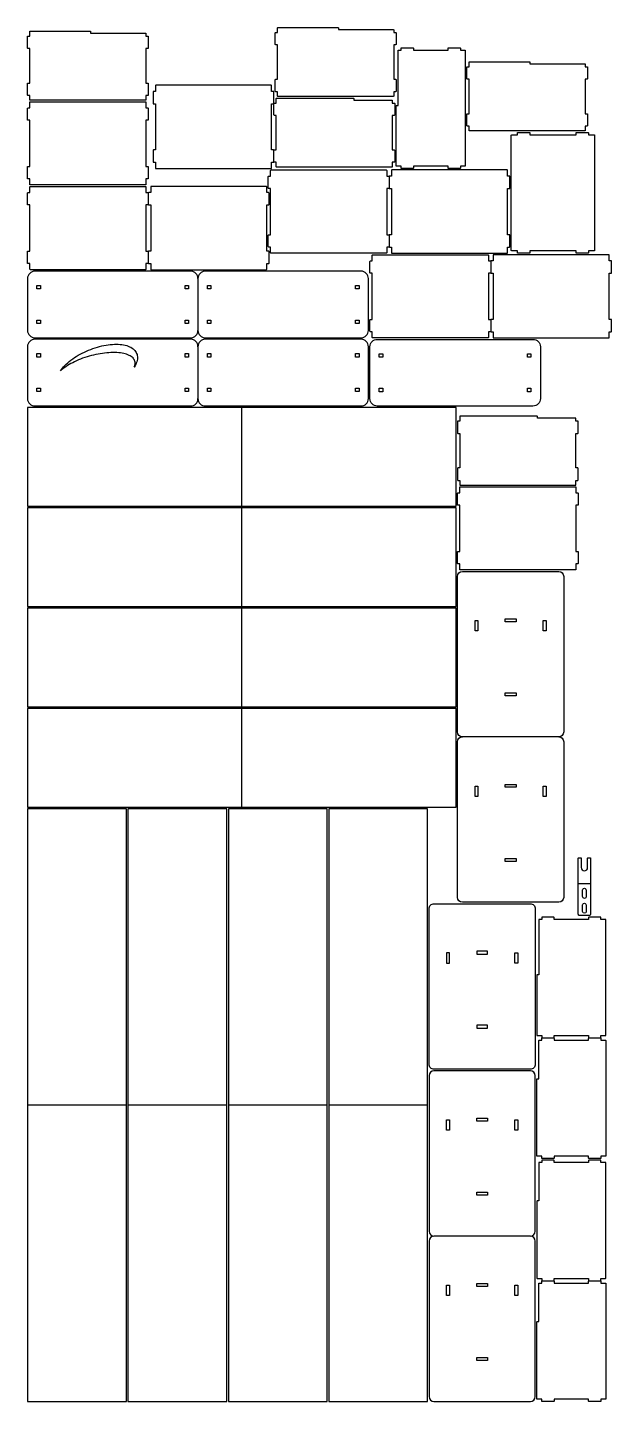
# Model space of a CAD drawing. Extents: x 325 to 1507, y 232 to 3015.
import ezdxf

# ---------------------------------------------------------------- set-up
doc = ezdxf.new("R2010")
doc.units = 0

# ---------------------------------------------------------------- blocks, each defined once
blk = doc.blocks.new('CommonPart', base_point=(815.7001, 3))
at = {"layer": '1'}
blk.add_lwpolyline([(1020.7001, 338.0001, 0.414213562), (1030.7001, 348.0001), (1030.7001, 663.0001, 0.414213562), (1020.7001, 673.0001), (825.7001, 673.0001, 0.414213562), (815.7001, 663.0001), (815.7001, 348.0001, 0.414213562), (825.7001, 338.0001)], format="xyb", dxfattribs=at)
for points in [[(857.1001, 573.5001), (857.1001, 552.5001), (851.3001, 552.5001), (851.3001, 573.5001)], [(934.2001, 576.8801), (934.2001, 570.8801), (912.2001, 570.8801), (912.2001, 576.8801)], [(995.1001, 573.5001), (995.1001, 552.5001), (989.3001, 552.5001), (989.3001, 573.5001)], [(934.2001, 426.8801), (934.2001, 420.8801), (912.2001, 420.8801), (912.2001, 426.8801)], [(857.1001, 238.5), (857.1001, 217.5), (851.3001, 217.5), (851.3001, 238.5)], [(934.2001, 241.88), (934.2001, 235.88), (912.2001, 235.88), (912.2001, 241.88)], [(995.1001, 238.5), (995.1001, 217.5), (989.3001, 217.5), (989.3001, 238.5)], [(934.2001, 91.88), (934.2001, 85.88), (912.2001, 85.88), (912.2001, 91.88)]]:
    blk.add_lwpolyline(points, close=True, dxfattribs=at)
blk.add_lwpolyline([(1020.7001, 338), (825.7001, 338, 0.414213562), (815.7001, 328), (815.7001, 13, 0.414213562), (825.7001, 3), (1020.7001, 3, 0.414213562), (1030.7001, 13), (1030.7001, 328, 0.414213562)], format="xyb", close=True, dxfattribs=at)
blk = doc.blocks.new('CommonPart1977492453', base_point=(1033.6993, 3))
at = {"layer": '1'}
blk.add_lwpolyline([(1162.6993, 247.5001, 0.414213562), (1163.6993, 248.5001), (1163.6993, 252.2501), (1172.6993, 252.2501, 0.414213562), (1173.6993, 253.2501), (1173.6993, 486.2501, 0.414213562), (1172.6993, 487.2501), (1163.6993, 487.2501), (1163.6993, 491.0001, 0.414213562), (1162.6993, 492.0001), (1139.6993, 492.0001, 0.414213562), (1138.6993, 491.0001), (1138.6993, 487.2501), (1068.6993, 487.2501), (1068.6993, 491.0001, 0.414213562), (1067.6993, 492.0001), (1044.6993, 492.0001, 0.414213562), (1043.6993, 491.0001), (1043.6993, 487.2501), (1038.6993, 487.2501, 0.414213562), (1037.6993, 486.2501), (1037.6993, 409.2501), (1034.6993, 409.2501, 0.414213562), (1033.6993, 408.2501), (1033.6993, 253.2501, 0.414213562), (1034.6993, 252.2501), (1043.6993, 252.2501), (1043.6993, 248.5001, 0.414213562), (1044.6993, 247.5001), (1067.6993, 247.5001, 0.414213562), (1068.6993, 248.5001), (1068.6993, 252.2501), (1138.6993, 252.2501), (1138.6993, 248.5001, 0.414213562), (1139.6993, 247.5001)], format="xyb", close=True, dxfattribs=at)
for points in [[(1162.6993, 247.5, -0.414213562), (1163.6993, 246.5), (1163.6993, 242.75), (1172.6993, 242.75, -0.414213562), (1173.6993, 241.75), (1173.6993, 8.75, -0.414213562), (1172.6993, 7.75), (1163.6993, 7.75), (1163.6993, 4, -0.414213562), (1162.6993, 3), (1139.6993, 3, -0.414213562), (1138.6993, 4), (1138.6993, 7.75), (1068.6993, 7.75), (1068.6993, 4, -0.414213562), (1067.6993, 3), (1044.6993, 3, -0.414213562), (1043.6993, 4), (1043.6993, 7.75), (1034.6993, 7.75, -0.414213562), (1033.6993, 8.75), (1033.6993, 163.75, -0.414213562), (1034.6993, 164.75), (1037.6993, 164.75), (1037.6993, 241.75, -0.414213562), (1038.6993, 242.75), (1043.6993, 242.75), (1043.6993, 246.5, -0.414213562), (1044.6993, 247.5)], [(1067.6993, 247.5, -0.414213562), (1068.6993, 246.5), (1068.6993, 242.75), (1138.6993, 242.75), (1138.6993, 246.5, -0.414213562), (1139.6993, 247.5)]]:
    blk.add_lwpolyline(points, format="xyb", dxfattribs=at)
blk = doc.blocks.new('Part628409380')
at = {"layer": '1'}
blk.add_lwpolyline([(1200.3, 200), (0, 200), (0, 0), (1200.3, 0)], close=True, dxfattribs=at)
at = {"layer": '2'}
blk.add_lwpolyline([(600.1, 0), (600.1, 200)], dxfattribs=at)
blk = doc.blocks.new('Part710193363')
at = {"layer": '1'}
blk.add_lwpolyline([(1200.3, 200), (0, 200), (0, 0), (1200.3, 0)], close=True, dxfattribs=at)
at = {"layer": '2'}
blk.add_lwpolyline([(600.1, 0), (600.1, 200)], dxfattribs=at)
blk = doc.blocks.new('Part1386276188')
at = {"layer": '1'}
blk.add_lwpolyline([(1200.3, 200), (0, 200), (0, 0), (1200.3, 0)], close=True, dxfattribs=at)
at = {"layer": '2'}
blk.add_lwpolyline([(600.1, 0), (600.1, 200)], dxfattribs=at)
blk = doc.blocks.new('Part1578087288')
at = {"layer": '1'}
blk.add_lwpolyline([(1200.3, 200), (0, 200), (0, 0), (1200.3, 0)], close=True, dxfattribs=at)
at = {"layer": '2'}
blk.add_lwpolyline([(600.1, 0), (600.1, 200)], dxfattribs=at)
blk = doc.blocks.new('Part1197400340', base_point=(-107.5, -167.5))
at = {"layer": '1'}
blk.add_lwpolyline([(107.5, 157.5), (107.5, -157.5, -0.4142136), (97.5, -167.5), (-97.5, -167.5, -0.4142136), (-107.5, -157.5), (-107.5, 157.5, -0.4142136), (-97.5, 167.5), (97.5, 167.5, -0.4142136)], format="xyb", close=True, dxfattribs=at)
for points in [[(-66.1, 68), (-71.9, 68), (-71.9, 47), (-66.1, 47)], [(11, 71.38), (-11, 71.38), (-11, 65.38), (11, 65.38)], [(71.9, 68), (71.9, 47), (66.1, 47), (66.1, 68)], [(11, -78.62), (-11, -78.62), (-11, -84.62), (11, -84.62)]]:
    blk.add_lwpolyline(points, close=True, dxfattribs=at)
blk = doc.blocks.new('CommonPart654920574', base_point=(1033.6993, 495.0001))
at = {"layer": '1'}
blk.add_lwpolyline([(1162.6993, 739.5002, 0.414213562), (1163.6993, 740.5002), (1163.6993, 744.2502), (1172.6993, 744.2502, 0.414213562), (1173.6993, 745.2502), (1173.6993, 978.2502, 0.414213562), (1172.6993, 979.2502), (1163.6993, 979.2502), (1163.6993, 983.0002, 0.414213562), (1162.6993, 984.0002), (1139.6993, 984.0002, 0.414213562), (1138.6993, 983.0002), (1138.6993, 979.2502), (1068.6993, 979.2502), (1068.6993, 983.0002, 0.414213562), (1067.6993, 984.0002), (1044.6993, 984.0002, 0.414213562), (1043.6993, 983.0002), (1043.6993, 979.2502), (1038.6993, 979.2502, 0.414213562), (1037.6993, 978.2502), (1037.6993, 867.2502), (1034.6993, 867.2502, 0.414213562), (1033.6993, 866.2502), (1033.6993, 745.2502, 0.414213562), (1034.6993, 744.2502), (1043.6993, 744.2502), (1043.6993, 740.5002, 0.414213562), (1044.6993, 739.5002), (1067.6993, 739.5002, 0.414213562), (1068.6993, 740.5002), (1068.6993, 744.2502), (1138.6993, 744.2502), (1138.6993, 740.5002, 0.414213562), (1139.6993, 739.5002)], format="xyb", close=True, dxfattribs=at)
for points in [[(1162.6993, 739.5001, -0.414213562), (1163.6993, 738.5001), (1163.6993, 734.7501), (1172.6993, 734.7501, -0.414213562), (1173.6993, 733.7501), (1173.6993, 500.7501, -0.414213562), (1172.6993, 499.7501), (1163.6993, 499.7501), (1163.6993, 496.0001, -0.414213562), (1162.6993, 495.0001), (1139.6993, 495.0001, -0.414213562), (1138.6993, 496.0001), (1138.6993, 499.7501), (1068.6993, 499.7501), (1068.6993, 496.0001, -0.414213562), (1067.6993, 495.0001), (1044.6993, 495.0001, -0.414213562), (1043.6993, 496.0001), (1043.6993, 499.7501), (1034.6993, 499.7501, -0.414213562), (1033.6993, 500.7501), (1033.6993, 655.7501, -0.414213562), (1034.6993, 656.7501), (1037.6993, 656.7501), (1037.6993, 733.7501, -0.414213562), (1038.6993, 734.7501), (1043.6993, 734.7501), (1043.6993, 738.5001, -0.414213562), (1044.6993, 739.5001)], [(1067.6993, 739.5001, -0.414213562), (1068.6993, 738.5001), (1068.6993, 734.7501), (1138.6993, 734.7501), (1138.6993, 738.5001, -0.414213562), (1139.6993, 739.5001)]]:
    blk.add_lwpolyline(points, format="xyb", dxfattribs=at)
blk = doc.blocks.new('Part12354831', base_point=(-52.2, 0))
at = {"layer": '1'}
for points in [[(65, 22), (65, 3, -0.414214), (62, 0), (-51.2, 0, -0.414214), (-52.2, 1), (-52.2, 5, -0.414214), (-51.2, 6), (-32.2, 6, 1), (-32.2, 19), (-51.2, 19, -0.414214), (-52.2, 20), (-52.2, 24, -0.414214), (-51.2, 25), (62, 25, -0.414214)], [(26.5, 16.2, -1), (26.5, 8.8), (13.5, 8.8, -1), (13.5, 16.2)], [(56.5, 16.2, -1), (56.5, 8.8), (43.5, 8.8, -1), (43.5, 16.2)]]:
    blk.add_lwpolyline(points, format="xyb", close=True, dxfattribs=at)
at = {"layer": '2'}
blk.add_line((-0.1, 0), (-0.1, 25), dxfattribs=at)
blk = doc.blocks.new('CommonPart1088110923', base_point=(873.2592, 1013.9907))
at = {"layer": '1'}
blk.add_lwpolyline([(1078.2592, 1348.9908), (883.2592, 1348.9908, -0.414213562), (873.2592, 1358.9908), (873.2592, 1673.9908, -0.414213562), (883.2592, 1683.9908), (1078.2592, 1683.9908, -0.414213562), (1088.2592, 1673.9908), (1088.2592, 1358.9908, -0.414213562)], format="xyb", close=True, dxfattribs=at)
for points in [[(991.7592, 1587.8708), (991.7592, 1581.8708), (969.7592, 1581.8708), (969.7592, 1587.8708)], [(914.6592, 1584.4908), (914.6592, 1563.4908), (908.8592, 1563.4908), (908.8592, 1584.4908)], [(1052.6592, 1584.4908), (1052.6592, 1563.4908), (1046.8592, 1563.4908), (1046.8592, 1584.4908)], [(991.7592, 1437.8708), (991.7592, 1431.8708), (969.7592, 1431.8708), (969.7592, 1437.8708)], [(991.7592, 1252.8707), (991.7592, 1246.8707), (969.7592, 1246.8707), (969.7592, 1252.8707)], [(914.6592, 1249.4907), (914.6592, 1228.4907), (908.8592, 1228.4907), (908.8592, 1249.4907)], [(1052.6592, 1249.4907), (1052.6592, 1228.4907), (1046.8592, 1228.4907), (1046.8592, 1249.4907)], [(991.7592, 1102.8707), (991.7592, 1096.8707), (969.7592, 1096.8707), (969.7592, 1102.8707)]]:
    blk.add_lwpolyline(points, close=True, dxfattribs=at)
blk.add_lwpolyline([(1078.2592, 1348.9907, -0.414213562), (1088.2592, 1338.9907), (1088.2592, 1023.9907, -0.414213562), (1078.2592, 1013.9907), (883.2592, 1013.9907, -0.414213562), (873.2592, 1023.9907), (873.2592, 1338.9907, -0.414213562), (883.2592, 1348.9907)], format="xyb", dxfattribs=at)
blk = doc.blocks.new('Part898541238')
at = {"layer": '1'}
blk.add_lwpolyline([(867.3, 200), (0, 200), (0, 0), (867.3, 0)], close=True, dxfattribs=at)
at = {"layer": '2'}
blk.add_lwpolyline([(433.6, 0), (433.6, 200)], dxfattribs=at)
blk = doc.blocks.new('Part125279635')
at = {"layer": '1'}
blk.add_lwpolyline([(867.3, 200), (0, 200), (0, 0), (867.3, 0)], close=True, dxfattribs=at)
at = {"layer": '2'}
blk.add_lwpolyline([(433.6, 0), (433.6, 200)], dxfattribs=at)
blk = doc.blocks.new('Part1530012129')
at = {"layer": '1'}
blk.add_lwpolyline([(867.3, 200), (0, 200), (0, 0), (867.3, 0)], close=True, dxfattribs=at)
at = {"layer": '2'}
blk.add_lwpolyline([(433.6, 0), (433.6, 200)], dxfattribs=at)
blk = doc.blocks.new('Part1082339689')
at = {"layer": '1'}
blk.add_lwpolyline([(867.3, 200), (0, 200), (0, 0), (867.3, 0)], close=True, dxfattribs=at)
at = {"layer": '2'}
blk.add_lwpolyline([(433.6, 0), (433.6, 200)], dxfattribs=at)
blk = doc.blocks.new('CommonPart1318882583', base_point=(695.9997, 2156.9672))
at = {"layer": '1'}
for points in [[(940.4997, 2170.4672, -0.414213562), (939.4997, 2169.4672), (935.7497, 2169.4672), (935.7497, 2157.9672, -0.414213562), (934.7497, 2156.9672), (701.7497, 2156.9672, -0.414213562), (700.7497, 2157.9672), (700.7497, 2169.4672), (696.9997, 2169.4672, -0.414213562), (695.9997, 2170.4672), (695.9997, 2193.4672, -0.414213562), (696.9997, 2194.4672), (700.7497, 2194.4672), (700.7497, 2287.9672), (696.9997, 2287.9672, -0.414213562), (695.9997, 2288.9672), (695.9997, 2311.9672, -0.414213562), (696.9997, 2312.9672), (700.7497, 2312.9672), (700.7497, 2324.4672, -0.414213562), (701.7497, 2325.4672), (934.7497, 2325.4672, -0.414213562), (935.7497, 2324.4672), (935.7497, 2312.9672), (939.4997, 2312.9672, -0.414213562), (940.4997, 2311.9672)], [(940.4997, 2288.9672, -0.414213562), (939.4997, 2287.9672), (935.7497, 2287.9672), (935.7497, 2194.4672), (939.4997, 2194.4672, -0.414213562), (940.4997, 2193.4672)]]:
    blk.add_lwpolyline(points, format="xyb", dxfattribs=at)
blk.add_lwpolyline([(940.4998, 2311.9672), (940.4998, 2288.9672, 0.414213562), (941.4998, 2287.9672), (945.2498, 2287.9672), (945.2498, 2194.4672), (941.4998, 2194.4672, 0.414213562), (940.4998, 2193.4672), (940.4998, 2170.4672, 0.414213562), (941.4998, 2169.4672), (945.2498, 2169.4672), (945.2498, 2157.9672, 0.414213562), (946.2498, 2156.9672), (1179.2498, 2156.9672, 0.414213562), (1180.2498, 2157.9672), (1180.2498, 2169.4672), (1183.9998, 2169.4672, 0.414213562), (1184.9998, 2170.4672), (1184.9998, 2193.4672, 0.414213562), (1183.9998, 2194.4672), (1180.2498, 2194.4672), (1180.2498, 2287.9672), (1183.9998, 2287.9672, 0.414213562), (1184.9998, 2288.9672), (1184.9998, 2311.9672, 0.414213562), (1183.9998, 2312.9672), (1180.2498, 2312.9672), (1180.2498, 2324.4672, 0.414213562), (1179.2498, 2325.4672), (946.2498, 2325.4672, 0.414213562), (945.2498, 2324.4672), (945.2498, 2312.9672), (941.4998, 2312.9672, 0.414213562)], format="xyb", close=True, dxfattribs=at)
blk = doc.blocks.new('CommonPart835832154', base_point=(490.2503, 2328.4672))
at = {"layer": '1'}
for points in [[(734.7503, 2341.9672, -0.414213562), (733.7503, 2340.9672), (730.0003, 2340.9672), (730.0003, 2329.4672, -0.414213562), (729.0003, 2328.4672), (496.0003, 2328.4672, -0.414213562), (495.0003, 2329.4672), (495.0003, 2340.9672), (491.2503, 2340.9672, -0.414213562), (490.2503, 2341.9672), (490.2503, 2364.9672, -0.414213562), (491.2503, 2365.9672), (495.0003, 2365.9672), (495.0003, 2459.4672), (491.2503, 2459.4672, -0.414213562), (490.2503, 2460.4672), (490.2503, 2483.4672, -0.414213562), (491.2503, 2484.4672), (495.0003, 2484.4672), (495.0003, 2495.9672, -0.414213562), (496.0003, 2496.9672), (729.0003, 2496.9672, -0.414213562), (730.0003, 2495.9672), (730.0003, 2484.4672), (733.7503, 2484.4672, -0.414213562), (734.7503, 2483.4672)], [(734.7503, 2460.4672, -0.414213562), (733.7503, 2459.4672), (730.0003, 2459.4672), (730.0003, 2365.9672), (733.7503, 2365.9672, -0.414213562), (734.7503, 2364.9672)]]:
    blk.add_lwpolyline(points, format="xyb", dxfattribs=at)
blk.add_lwpolyline([(734.7504, 2483.4672), (734.7504, 2460.4672, 0.414213562), (735.7504, 2459.4672), (739.5004, 2459.4672), (739.5004, 2365.9672), (735.7504, 2365.9672, 0.414213562), (734.7504, 2364.9672), (734.7504, 2341.9672, 0.414213562), (735.7504, 2340.9672), (739.5004, 2340.9672), (739.5004, 2329.4672, 0.414213562), (740.5004, 2328.4672), (973.5004, 2328.4672, 0.414213562), (974.5004, 2329.4672), (974.5004, 2340.9672), (978.2504, 2340.9672, 0.414213562), (979.2504, 2341.9672), (979.2504, 2364.9672, 0.414213562), (978.2504, 2365.9672), (974.5004, 2365.9672), (974.5004, 2459.4672), (978.2504, 2459.4672, 0.414213562), (979.2504, 2460.4672), (979.2504, 2483.4672, 0.414213562), (978.2504, 2484.4672), (974.5004, 2484.4672), (974.5004, 2495.9672, 0.414213562), (973.5004, 2496.9672), (740.5004, 2496.9672, 0.414213562), (739.5004, 2495.9672), (739.5004, 2484.4672), (735.7504, 2484.4672, 0.414213562)], format="xyb", close=True, dxfattribs=at)
blk = doc.blocks.new('CommonPart1204017862', base_point=(257.1768, 2499.9672))
at = {"layer": '1'}
blk.add_lwpolyline([(501.6768, 2536.4672, 0.414213562), (500.6768, 2537.4672), (496.9268, 2537.4672), (496.9268, 2630.9672), (500.6768, 2630.9672, 0.414213562), (501.6768, 2631.9672), (501.6768, 2654.9672, 0.414213562), (500.6768, 2655.9672), (496.9268, 2655.9672), (496.9268, 2667.4672, 0.414213562), (495.9268, 2668.4672), (262.9268, 2668.4672, 0.414213562), (261.9268, 2667.4672), (261.9268, 2655.9672), (258.1768, 2655.9672, 0.414213562), (257.1768, 2654.9672), (257.1768, 2631.9672, 0.414213562), (258.1768, 2630.9672), (261.9268, 2630.9672), (261.9268, 2537.4672), (258.1768, 2537.4672, 0.414213562), (257.1768, 2536.4672), (257.1768, 2513.4672, 0.414213562), (258.1768, 2512.4672), (261.9268, 2512.4672), (261.9268, 2500.9672, 0.414213562), (262.9268, 2499.9672), (495.9268, 2499.9672, 0.414213562), (496.9268, 2500.9672), (496.9268, 2512.4672), (500.6768, 2512.4672, 0.414213562), (501.6768, 2513.4672)], format="xyb", dxfattribs=at)
blk.add_lwpolyline([(501.6769, 2536.4672, -0.414213562), (502.6769, 2537.4672), (506.4269, 2537.4672), (506.4269, 2607.4672), (502.6769, 2607.4672, -0.414213562), (501.6769, 2608.4672), (501.6769, 2631.4672, -0.414213562), (502.6769, 2632.4672), (506.4269, 2632.4672), (506.4269, 2641.4672, -0.414213562), (507.4269, 2642.4672), (662.4269, 2642.4672, -0.414213562), (663.4269, 2641.4672), (663.4269, 2638.4672), (740.4269, 2638.4672, -0.414213562), (741.4269, 2637.4672), (741.4269, 2632.4672), (745.1769, 2632.4672, -0.414213562), (746.1769, 2631.4672), (746.1769, 2608.4672, -0.414213562), (745.1769, 2607.4672), (741.4269, 2607.4672), (741.4269, 2537.4672), (745.1769, 2537.4672, -0.414213562), (746.1769, 2536.4672), (746.1769, 2513.4672, -0.414213562), (745.1769, 2512.4672), (741.4269, 2512.4672), (741.4269, 2503.4672, -0.414213562), (740.4269, 2502.4672), (507.4269, 2502.4672, -0.414213562), (506.4269, 2503.4672), (506.4269, 2512.4672), (502.6769, 2512.4672, -0.414213562), (501.6769, 2513.4672)], format="xyb", close=True, dxfattribs=at)
blk = doc.blocks.new('CommonPart1787765111', base_point=(3.0001, 2295.0666))
at = {"layer": '1'}
for points in [[(247.5001, 2308.5666, -0.414213562), (246.5001, 2307.5666), (242.7501, 2307.5666), (242.7501, 2296.0666, -0.414213562), (241.7501, 2295.0666), (8.7501, 2295.0666, -0.414213562), (7.7501, 2296.0666), (7.7501, 2307.5666), (4.0001, 2307.5666, -0.414213562), (3.0001, 2308.5666), (3.0001, 2331.5666, -0.414213562), (4.0001, 2332.5666), (7.7501, 2332.5666), (7.7501, 2426.0666), (4.0001, 2426.0666, -0.414213562), (3.0001, 2427.0666), (3.0001, 2450.0666, -0.414213562), (4.0001, 2451.0666), (7.7501, 2451.0666), (7.7501, 2462.5666, -0.414213562), (8.7501, 2463.5666), (241.7501, 2463.5666, -0.414213562), (242.7501, 2462.5666), (242.7501, 2451.0666), (246.5001, 2451.0666, -0.414213562), (247.5001, 2450.0666)], [(247.5001, 2427.0666, -0.414213562), (246.5001, 2426.0666), (242.7501, 2426.0666), (242.7501, 2332.5666), (246.5001, 2332.5666, -0.414213562), (247.5001, 2331.5666)]]:
    blk.add_lwpolyline(points, format="xyb", dxfattribs=at)
blk.add_lwpolyline([(247.5002, 2450.0666), (247.5002, 2427.0666, 0.414213562), (248.5002, 2426.0666), (252.2502, 2426.0666), (252.2502, 2332.5666), (248.5002, 2332.5666, 0.414213562), (247.5002, 2331.5666), (247.5002, 2308.5666, 0.414213562), (248.5002, 2307.5666), (252.2502, 2307.5666), (252.2502, 2296.0666, 0.414213562), (253.2502, 2295.0666), (486.2502, 2295.0666, 0.414213562), (487.2502, 2296.0666), (487.2502, 2307.5666), (491.0002, 2307.5666, 0.414213562), (492.0002, 2308.5666), (492.0002, 2331.5666, 0.414213562), (491.0002, 2332.5666), (487.2502, 2332.5666), (487.2502, 2426.0666), (491.0002, 2426.0666, 0.414213562), (492.0002, 2427.0666), (492.0002, 2450.0666, 0.414213562), (491.0002, 2451.0666), (487.2502, 2451.0666), (487.2502, 2462.5666, 0.414213562), (486.2502, 2463.5666), (253.2502, 2463.5666, 0.414213562), (252.2502, 2462.5666), (252.2502, 2451.0666), (248.5002, 2451.0666, 0.414213562)], format="xyb", close=True, dxfattribs=at)

msp = doc.modelspace()

# ---------------------------------------------------------------- linework, layer by layer
at = {"layer": '1'}
for points in [[(325.4, 2878.3), (325.4, 2901.3, -0.414214), (326.4, 2902.3), (330.1, 2902.3), (330.1, 2972.3), (326.4, 2972.3, -0.414214), (325.4, 2973.3), (325.4, 2996.3, -0.414214), (326.4, 2997.3), (330.1, 2997.3), (330.1, 3006.3, -0.414214), (331.1, 3007.3), (452.1, 3007.3, -0.414214), (453.1, 3006.3), (453.1, 3003.3), (564.1, 3003.3, -0.414214), (565.1, 3002.3), (565.1, 2997.3), (568.9, 2997.3, -0.414214), (569.9, 2996.3), (569.9, 2973.3, -0.414214), (568.9, 2972.3), (565.1, 2972.3), (565.1, 2902.3), (568.9, 2902.3, -0.414214), (569.9, 2901.3), (569.9, 2878.3, -0.414214), (568.9, 2877.3), (565.1, 2877.3), (565.1, 2868.3, -0.414214), (564.1, 2867.3), (331.1, 2867.3, -0.414214), (330.1, 2868.3), (330.1, 2877.3), (326.4, 2877.3, -0.414214)], [(826.8, 2885.8), (826.8, 2908.8, -0.414214), (827.8, 2909.8), (831.5, 2909.8), (831.5, 2979.8), (827.8, 2979.8, -0.414214), (826.8, 2980.8), (826.8, 3003.8, -0.414214), (827.8, 3004.8), (831.5, 3004.8), (831.5, 3013.8, -0.414214), (832.5, 3014.8), (953.5, 3014.8, -0.414214), (954.5, 3013.8), (954.5, 3010.8), (1065.5, 3010.8, -0.414214), (1066.5, 3009.8), (1066.5, 3004.8), (1070.3, 3004.8, -0.414214), (1071.3, 3003.8), (1071.3, 2980.8, -0.414214), (1070.3, 2979.8), (1066.5, 2979.8), (1066.5, 2909.8), (1070.3, 2909.8, -0.414214), (1071.3, 2908.8), (1071.3, 2885.8, -0.414214), (1070.3, 2884.8), (1066.5, 2884.8), (1066.5, 2875.8, -0.414214), (1065.5, 2874.8), (832.5, 2874.8, -0.414214), (831.5, 2875.8), (831.5, 2884.8), (827.8, 2884.8, -0.414214)], [(1200.5, 2729.2), (1177.5, 2729.2, -0.414214), (1176.5, 2730.2), (1176.5, 2733.9), (1106.5, 2733.9), (1106.5, 2730.2, -0.414214), (1105.5, 2729.2), (1082.5, 2729.2, -0.414214), (1081.5, 2730.2), (1081.5, 2733.9), (1072.5, 2733.9, -0.414214), (1071.5, 2734.9), (1071.5, 2855.9, -0.414214), (1072.5, 2856.9), (1075.5, 2856.9), (1075.5, 2967.9, -0.414214), (1076.5, 2968.9), (1081.5, 2968.9), (1081.5, 2972.7, -0.414214), (1082.5, 2973.7), (1105.5, 2973.7, -0.414214), (1106.5, 2972.7), (1106.5, 2968.9), (1176.5, 2968.9), (1176.5, 2972.7, -0.414214), (1177.5, 2973.7), (1200.5, 2973.7, -0.414214), (1201.5, 2972.7), (1201.5, 2968.9), (1210.5, 2968.9, -0.414214), (1211.5, 2967.9), (1211.5, 2734.9, -0.414214), (1210.5, 2733.9), (1201.5, 2733.9), (1201.5, 2730.2, -0.414214)], [(1214.5, 2816.2), (1214.5, 2839.2, -0.414214), (1215.5, 2840.2), (1219.3, 2840.2), (1219.3, 2910.2), (1215.5, 2910.2, -0.414214), (1214.5, 2911.2), (1214.5, 2934.2, -0.414214), (1215.5, 2935.2), (1219.3, 2935.2), (1219.3, 2944.2, -0.414214), (1220.3, 2945.2), (1341.3, 2945.2, -0.414214), (1342.3, 2944.2), (1342.3, 2941.2), (1453.3, 2941.2, -0.414214), (1454.3, 2940.2), (1454.3, 2935.2), (1458, 2935.2, -0.414214), (1459, 2934.2), (1459, 2911.2, -0.414214), (1458, 2910.2), (1454.3, 2910.2), (1454.3, 2840.2), (1458, 2840.2, -0.414214), (1459, 2839.2), (1459, 2816.2, -0.414214), (1458, 2815.2), (1454.3, 2815.2), (1454.3, 2806.2, -0.414214), (1453.3, 2805.2), (1220.3, 2805.2, -0.414214), (1219.3, 2806.2), (1219.3, 2815.2), (1215.5, 2815.2, -0.414214)], [(569.9, 2850.8), (569.9, 2827.8, -0.414214), (568.9, 2826.8), (565.1, 2826.8), (565.1, 2733.3), (568.9, 2733.3, -0.414214), (569.9, 2732.3), (569.9, 2709.3, -0.414214), (568.9, 2708.3), (565.1, 2708.3), (565.1, 2696.8, -0.414214), (564.1, 2695.8), (331.1, 2695.8, -0.414214), (330.1, 2696.8), (330.1, 2708.3), (326.4, 2708.3, -0.414214), (325.4, 2709.3), (325.4, 2732.3, -0.414214), (326.4, 2733.3), (330.1, 2733.3), (330.1, 2826.8), (326.4, 2826.8, -0.414214), (325.4, 2827.8), (325.4, 2850.8, -0.414214), (326.4, 2851.8), (330.1, 2851.8), (330.1, 2863.3, -0.414214), (331.1, 2864.3), (564.1, 2864.3, -0.414214), (565.1, 2863.3), (565.1, 2851.8), (568.9, 2851.8, -0.414214)], [(1459.6, 2557.7), (1436.6, 2557.7, -0.414214), (1435.6, 2558.7), (1435.6, 2562.4), (1342.1, 2562.4), (1342.1, 2558.7, -0.414214), (1341.1, 2557.7), (1318.1, 2557.7, -0.414214), (1317.1, 2558.7), (1317.1, 2562.4), (1305.6, 2562.4, -0.414214), (1304.6, 2563.4), (1304.6, 2796.4, -0.414214), (1305.6, 2797.4), (1317.1, 2797.4), (1317.1, 2801.2, -0.414214), (1318.1, 2802.2), (1341.1, 2802.2, -0.414214), (1342.1, 2801.2), (1342.1, 2797.4), (1435.6, 2797.4), (1435.6, 2801.2, -0.414214), (1436.6, 2802.2), (1459.6, 2802.2, -0.414214), (1460.6, 2801.2), (1460.6, 2797.4), (1472.1, 2797.4, -0.414214), (1473.1, 2796.4), (1473.1, 2563.4, -0.414214), (1472.1, 2562.4), (1460.6, 2562.4), (1460.6, 2558.7, -0.414214)], [(670.4, 2506.3), (670.4, 2401.3, 0.414213), (685.4, 2386.3), (1000.4, 2386.3, 0.414214), (1015.4, 2401.3), (1015.4, 2506.3, 0.414214), (1000.4, 2521.3), (685.4, 2521.3, 0.414214)], [(670.4, 2368.3), (670.4, 2263.3, 0.414213), (685.4, 2248.3), (1000.4, 2248.3, 0.414214), (1015.4, 2263.3), (1015.4, 2368.3, 0.414214), (1000.4, 2383.3), (685.4, 2383.3, 0.414214)], [(1363.4, 2368.2), (1363.4, 2263.2, -0.414214), (1348.4, 2248.2), (1033.4, 2248.2, -0.414214), (1018.4, 2263.2), (1018.4, 2368.2, -0.414214), (1033.4, 2383.2), (1348.4, 2383.2, -0.414214)], [(1195.6, 2098.7, 0.414214), (1196.6, 2097.7), (1200.4, 2097.7), (1200.4, 2088.7, 0.414214), (1201.4, 2087.7), (1434.4, 2087.7, 0.414214), (1435.4, 2088.7), (1435.4, 2097.7), (1439.1, 2097.7, 0.414214), (1440.1, 2098.7), (1440.1, 2121.7, 0.414214), (1439.1, 2122.7), (1435.4, 2122.7), (1435.4, 2192.7), (1439.1, 2192.7, 0.414214), (1440.1, 2193.7), (1440.1, 2216.7, 0.414214), (1439.1, 2217.7), (1435.4, 2217.7), (1435.4, 2222.7, 0.414214), (1434.4, 2223.7), (1357.4, 2223.7), (1357.4, 2226.7, 0.414214), (1356.4, 2227.7), (1201.4, 2227.7, 0.414214), (1200.4, 2226.7), (1200.4, 2217.7), (1196.6, 2217.7, 0.414214), (1195.6, 2216.7), (1195.6, 2193.7, 0.414214), (1196.6, 2192.7), (1200.4, 2192.7), (1200.4, 2122.7), (1196.6, 2122.7, 0.414214), (1195.6, 2121.7)], [(1440.1, 2071.2), (1440.1, 2048.2, -0.414214), (1439.1, 2047.2), (1435.4, 2047.2), (1435.4, 1953.7), (1439.1, 1953.7, -0.414214), (1440.1, 1952.7), (1440.1, 1929.7, -0.414214), (1439.1, 1928.7), (1435.4, 1928.7), (1435.4, 1917.2, -0.414214), (1434.4, 1916.2), (1201.4, 1916.2, -0.414214), (1200.4, 1917.2), (1200.4, 1928.7), (1196.6, 1928.7, -0.414214), (1195.6, 1929.7), (1195.6, 1952.7, -0.414214), (1196.6, 1953.7), (1200.4, 1953.7), (1200.4, 2047.2), (1196.6, 2047.2, -0.414214), (1195.6, 2048.2), (1195.6, 2071.2, -0.414214), (1196.6, 2072.2), (1200.4, 2072.2), (1200.4, 2083.7, -0.414214), (1201.4, 2084.7), (1434.4, 2084.7, -0.414214), (1435.4, 2083.7), (1435.4, 2072.2), (1439.1, 2072.2, -0.414214)]]:
    msp.add_lwpolyline(points, format="xyb", close=True, dxfattribs=at)
for points in [[(670.4, 2506.3, 0.414214), (655.4, 2521.3), (340.4, 2521.3, 0.414214), (325.4, 2506.3), (325.4, 2401.3, 0.414214), (340.4, 2386.3), (655.4, 2386.3, 0.414214), (670.4, 2401.3)], [(670.4, 2368.3, 0.414214), (655.4, 2383.3), (340.4, 2383.3, 0.414214), (325.4, 2368.3), (325.4, 2263.3, 0.414214), (340.4, 2248.3), (655.4, 2248.3, 0.414214), (670.4, 2263.3)]]:
    msp.add_lwpolyline(points, format="xyb", dxfattribs=at)
for points in [[(351.4, 2492.3), (351.4, 2485.3), (344.4, 2485.3), (344.4, 2492.3)], [(651.4, 2492.3), (651.4, 2485.3), (644.4, 2485.3), (644.4, 2492.3)], [(696.4, 2492.3), (696.4, 2485.3), (689.4, 2485.3), (689.4, 2492.3)], [(996.4, 2492.3), (996.4, 2485.3), (989.4, 2485.3), (989.4, 2492.3)], [(351.4, 2422.3), (351.4, 2415.3), (344.4, 2415.3), (344.4, 2422.3)], [(651.4, 2422.3), (651.4, 2415.3), (644.4, 2415.3), (644.4, 2422.3)], [(696.4, 2422.3), (696.4, 2415.3), (689.4, 2415.3), (689.4, 2422.3)], [(996.4, 2422.3), (996.4, 2415.3), (989.4, 2415.3), (989.4, 2422.3)], [(541.4, 2326.7), (542.3, 2328.9), (542.9, 2330.9), (543.3, 2333), (543.4, 2335), (543.2, 2336.9), (542.9, 2338.8), (542.2, 2340.6), (541.4, 2342.3), (540.2, 2343.9), (538.9, 2345.5), (537.3, 2347), (535.5, 2348.4), (533.4, 2349.6), (531.2, 2350.8), (528.7, 2351.9), (526, 2352.9), (523.2, 2353.7), (520.1, 2354.5), (516.9, 2355.1), (513.5, 2355.6), (509.9, 2356), (506.2, 2356.3), (502.3, 2356.5), (498.4, 2356.5), (494.3, 2356.4), (490.1, 2356.2), (485.9, 2355.9), (481.5, 2355.4), (477.1, 2354.9), (472.7, 2354.2), (468.2, 2353.4), (463.7, 2352.5), (459.2, 2351.4), (454.7, 2350.3), (450.2, 2349.1), (445.8, 2347.7), (441.4, 2346.3), (437, 2344.8), (432.8, 2343.2), (428.6, 2341.5), (424.5, 2339.8), (420.6, 2337.9), (416.8, 2336), (413.1, 2334.1), (409.5, 2332.1), (406.1, 2330), (402.9, 2327.9), (399.8, 2325.8), (397, 2323.6), (394.3, 2321.4), (391.9, 2319.2), (393.9, 2322), (396, 2324.8), (398.5, 2327.6), (401.1, 2330.4), (403.9, 2333.1), (406.8, 2335.8), (410, 2338.5), (413.3, 2341.1), (416.8, 2343.7), (420.5, 2346.2), (424.2, 2348.6), (428.1, 2351), (432.1, 2353.2), (436.2, 2355.4), (440.4, 2357.5), (444.7, 2359.4), (449, 2361.3), (453.4, 2363), (457.8, 2364.7), (462.3, 2366.2), (466.8, 2367.5), (471.2, 2368.7), (475.7, 2369.8), (480.1, 2370.8), (484.5, 2371.6), (488.8, 2372.2), (493, 2372.7), (497.2, 2373.1), (501.3, 2373.3), (505.3, 2373.4), (509.1, 2373.3), (512.9, 2373), (516.4, 2372.6), (519.9, 2372.1), (523.2, 2371.3), (526.3, 2370.5), (529.2, 2369.5), (532, 2368.4), (534.5, 2367.1), (536.9, 2365.7), (539, 2364.2), (540.9, 2362.5), (542.6, 2360.7), (544.1, 2358.8), (545.3, 2356.8), (546.3, 2354.7), (547.1, 2352.5), (547.6, 2350.2), (547.9, 2347.9), (547.9, 2345.4), (547.7, 2342.9), (547.3, 2340.3), (546.6, 2337.7), (545.6, 2335), (544.5, 2332.3), (543.1, 2329.5)], [(351.4, 2354.3), (351.4, 2347.3), (344.4, 2347.3), (344.4, 2354.3)], [(651.4, 2354.3), (651.4, 2347.3), (644.4, 2347.3), (644.4, 2354.3)], [(696.4, 2354.3), (696.4, 2347.3), (689.4, 2347.3), (689.4, 2354.3)], [(996.4, 2354.3), (996.4, 2347.3), (989.4, 2347.3), (989.4, 2354.3)], [(1044.4, 2354.2), (1044.4, 2347.2), (1037.4, 2347.2), (1037.4, 2354.2)], [(1344.4, 2354.2), (1344.4, 2347.2), (1337.4, 2347.2), (1337.4, 2354.2)], [(351.4, 2284.3), (351.4, 2277.3), (344.4, 2277.3), (344.4, 2284.3)], [(651.4, 2284.3), (651.4, 2277.3), (644.4, 2277.3), (644.4, 2284.3)], [(696.4, 2284.3), (696.4, 2277.3), (689.4, 2277.3), (689.4, 2284.3)], [(996.4, 2284.3), (996.4, 2277.3), (989.4, 2277.3), (989.4, 2284.3)], [(1044.4, 2284.2), (1044.4, 2277.2), (1037.4, 2277.2), (1037.4, 2284.2)], [(1344.4, 2284.2), (1344.4, 2277.2), (1337.4, 2277.2), (1337.4, 2284.2)]]:
    msp.add_lwpolyline(points, close=True, dxfattribs=at)

# ---------------------------------------------------------------- block references
for name, p in [('CommonPart1204017862', (579.5, 2729.2)), ('CommonPart835832154', (812.6, 2557.7)), ('CommonPart1787765111', (325.4, 2524.3)), ('CommonPart1318882583', (1018.4, 2386.2)), ('CommonPart1088110923', (1195.6, 1243.2)), ('Part1197400340', (1138.1, 905.2)), ('CommonPart654920574', (1356.1, 724.2)), ('CommonPart', (1138.1, 232.2)), ('CommonPart1977492453', (1356.1, 232.2))]:
    msp.add_blockref(name, p, dxfattribs=at)
at = {"layer": '1', "rotation": 269.999999977959}
msp.add_blockref('Part12354831', (1440, 1333.5), dxfattribs=at)
at = {"layer": '2'}
for name, p in [('Part1082339689', (325.4, 2045.2)), ('Part1530012129', (325.4, 1842)), ('Part125279635', (325.4, 1638.8)), ('Part898541238', (325.4, 1435.6))]:
    msp.add_blockref(name, p, dxfattribs=at)
at = {"layer": '2', "rotation": 90.0000001836389}
for name, p in [('Part1578087288', (525.5, 232.2)), ('Part1386276188', (728.7, 232.2)), ('Part710193363', (931.9, 232.2)), ('Part628409380', (1135.1, 232.2))]:
    msp.add_blockref(name, p, dxfattribs=at)

doc.saveas('drawing.dxf')
